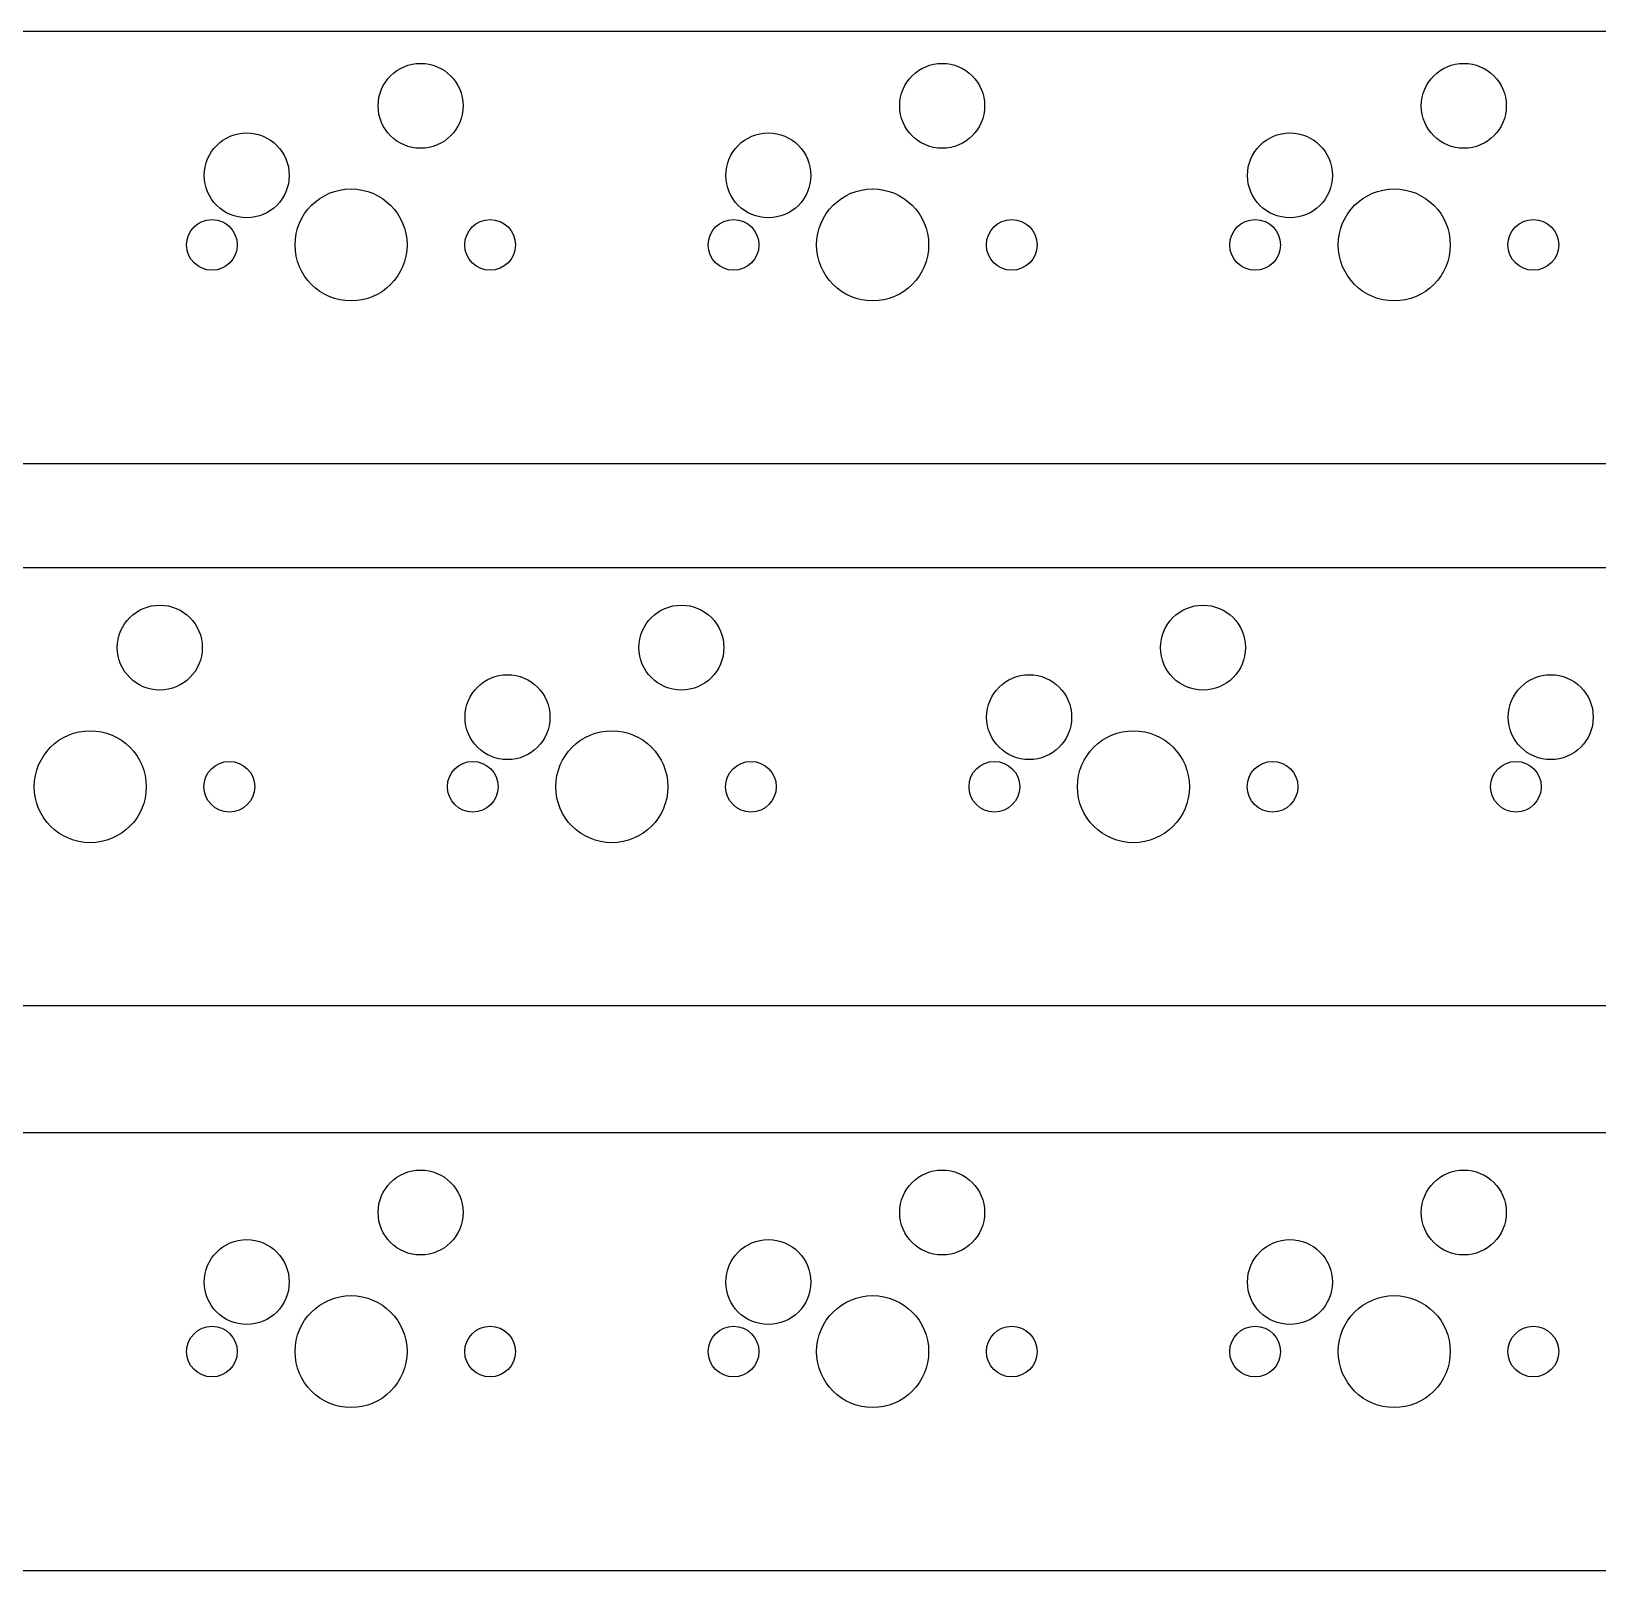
# Model space of a CAD drawing. Extents: x -22 to 351, y -111 to 35.
# Drawn here: x 131.2 to 188.4, y -48.4 to 7.8 of the extents above; entities that cross this region are included whole.
import ezdxf

# ---------------------------------------------------------------- set-up
doc = ezdxf.new("R2010")
doc.units = 0
doc.layers.add('BLACK', color=7, linetype='CONTINUOUS')

msp = doc.modelspace()

# ---------------------------------------------------------------- linework, layer by layer
at = {"layer": 'BLACK', "linetype": 'CONTINUOUS'}
for p, q in [((113.382, 7.8), (191.201, 7.8)), ((113.382, 7.8), (191.201, 7.8)), ((349.875, -8), (-21.025, -8)), ((349.875, -8), (-21.025, -8)), ((-21.025, -11.785), (241.191, -11.785)), ((-21.025, -11.785), (241.191, -11.785)), ((239.028, -27.785), (-21.025, -27.785)), ((239.028, -27.785), (-21.025, -27.785)), ((-21.025, -32.4133), (242.78, -32.4133)), ((-21.025, -32.4133), (242.78, -32.4133)), ((349.875, -48.4133), (-21.025, -48.4133)), ((349.875, -48.4133), (-21.025, -48.4133))]:
    msp.add_line(p, q, dxfattribs=at)
at = {"layer": 'BLACK'}
for centre, radius in [((145.415, 5.08), 1.551), ((164.465, 5.08), 1.551), ((183.515, 5.08), 1.551), ((139.065, 2.54), 1.551), ((158.115, 2.54), 1.551), ((177.165, 2.54), 1.551), ((142.875, 0), 2.0449), ((161.925, 0), 2.0449), ((180.975, 0), 2.0449), ((137.795, 0), 0.926), ((147.955, 0), 0.926), ((156.845, 0), 0.926), ((167.005, 0), 0.926), ((175.895, 0), 0.926), ((186.055, 0), 0.926), ((135.89, -14.705), 1.551), ((154.94, -14.705), 1.551), ((173.99, -14.705), 1.551), ((148.59, -17.245), 1.551), ((167.64, -17.245), 1.551), ((186.69, -17.245), 1.551), ((133.35, -19.785), 2.0449), ((152.4, -19.785), 2.0449), ((171.45, -19.785), 2.0449), ((138.43, -19.785), 0.926), ((147.32, -19.785), 0.926), ((157.48, -19.785), 0.926), ((166.37, -19.785), 0.926), ((176.53, -19.785), 0.926), ((185.42, -19.785), 0.926), ((145.415, -35.3333), 1.551), ((164.465, -35.3333), 1.551), ((183.515, -35.3333), 1.551), ((139.065, -37.8733), 1.551), ((158.115, -37.8733), 1.551), ((177.165, -37.8733), 1.551), ((142.875, -40.4133), 2.0449), ((161.925, -40.4133), 2.0449), ((180.975, -40.4133), 2.0449), ((137.795, -40.4133), 0.926), ((147.955, -40.4133), 0.926), ((156.845, -40.4133), 0.926), ((167.005, -40.4133), 0.926), ((175.895, -40.4133), 0.926), ((186.055, -40.4133), 0.926)]:
    msp.add_circle(centre, radius, dxfattribs=at)

doc.saveas('drawing.dxf')
